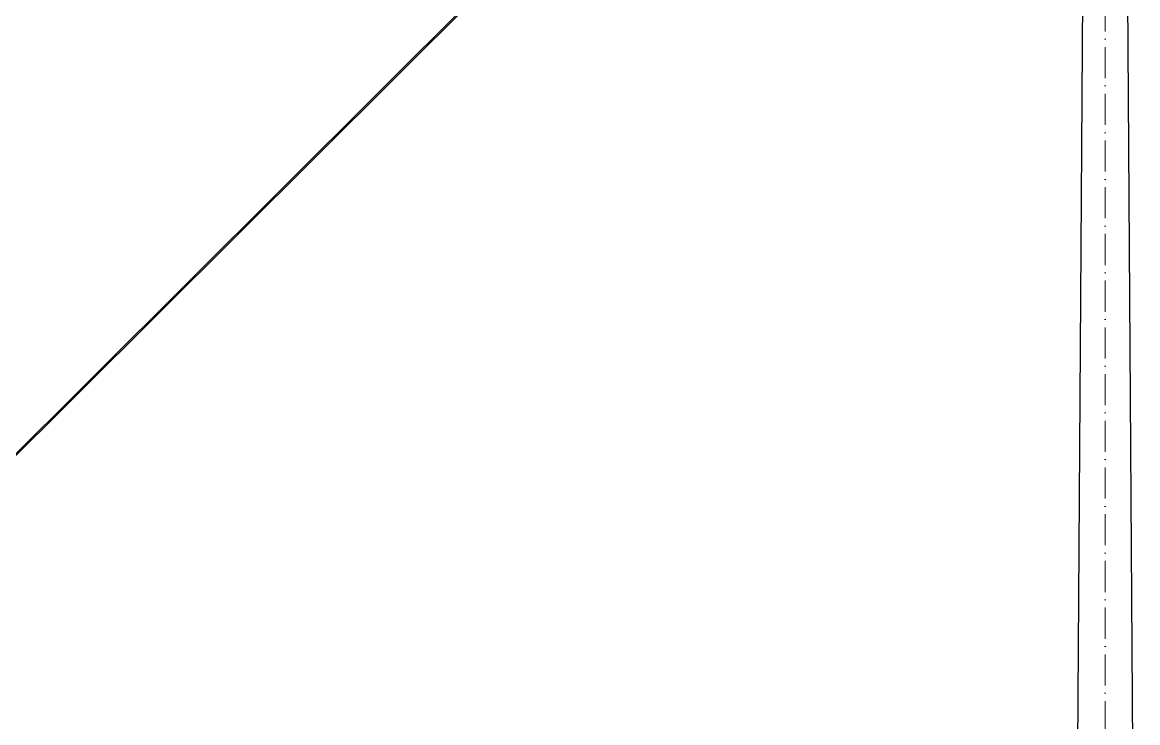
# Model space of a CAD drawing. Header units: millimetres. Extents: x -23083795 to 376618, y 113268 to 3804440.
# Drawn here: x 295987 to 298568, y 124568 to 126188 of the extents above; entities that cross this region are included whole.
import ezdxf

# ---------------------------------------------------------------- set-up
doc = ezdxf.new("R2010")
doc.units = ezdxf.units.MM
doc.header["$LTSCALE"] = 6
doc.linetypes.add('ACAD_ISO10W100', pattern=[18, 12, -3, 0, -3])
for name, color, linetype, lineweight in [('Netcoban', 4, 'Continuous', 25), ('Nettim', 1, 'ACAD_ISO10W100', 5), ('Netvua', 3, 'Continuous', 20)]:
    doc.layers.add(name, color=color, linetype=linetype, lineweight=lineweight)

msp = doc.modelspace()

# ---------------------------------------------------------------- linework, layer by layer
at = {"layer": 'Netcoban'}
for p, q in [((298442.59437, 126565.35624), (298416.85184, 122703.97634)), ((298542.41394, 126565.35624), (298568.15647, 122703.97634))]:
    msp.add_line(p, q, dxfattribs=at)
at = {"layer": 'Nettim'}
msp.add_line((298492.50415, 126995.93219), (298492.50415, 122478.02043), dxfattribs=at)
at = {"layer": 'Netvua'}
for p, q in [((294794.15407, 124017.50408), (297307.98655, 126521.04526)), ((297309.55819, 126518.33967), (294795.72591, 124014.7987))]:
    msp.add_line(p, q, dxfattribs=at)

doc.saveas('drawing.dxf')
